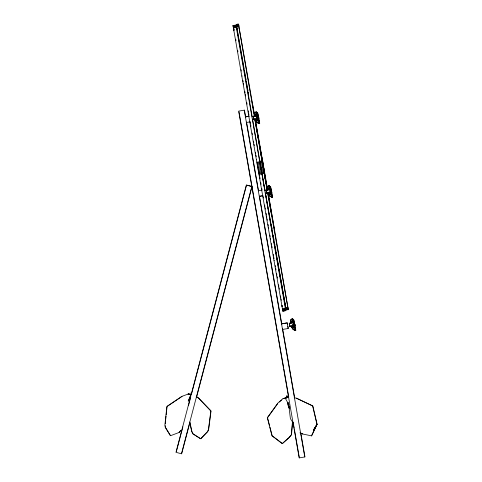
<?xml version="1.0" encoding="UTF-8"?>
<svg xmlns="http://www.w3.org/2000/svg" width="482" height="482" viewBox="0 0 482 482"><rect width="100%" height="100%" fill="white"/><g stroke="black" fill="none" stroke-linecap="round" stroke-linejoin="round"><path stroke-width="0.72" d="M287.893 402.572L287.868 404.663L289.339 408.7M288.091 402.572L288.067 404.663L289.29 408.025M292.454 421.72L291.315 434.734L289.134 437.439L282.205 443.603L272.005 435.891L267.329 417.719L277.963 402.982L282.994 398.638L286.501 397.831L284.29 398.355L285.928 398.12M292.652 421.72L291.514 434.734L289.333 437.439L282.404 443.603L275.288 438.042M267.371 187.034L267.396 187.908M267.57 187.034L267.594 187.908M267.709 187.01L267.739 187.92M165.254 423.642L165.567 420.653M165.73 419.165L166.049 416.177M166.206 414.689L166.525 411.7M166.682 410.212L167.001 407.224M191.173 394.372L191.444 392.764M255.785 114.668L255.882 114.355M255.984 114.668L256.081 114.355M291.905 321.627L292.002 321.313M292.104 321.627L292.2 321.313M190.776 394.348L191.179 392.758L191.511 392.776M176.358 451.616L182.877 426.853M188.438 405.736L190.715 397.096M191.697 393.354L246.543 185.064L252.032 186.51L196.421 397.71M181.461 453.791L251.833 186.51L246.344 185.064L175.966 452.345L181.66 453.791L189.902 422.473M254.821 113.174L255.562 112.155M255.02 113.174L255.177 112.752M267.371 187.04L268.082 186.058L269.438 185.859M267.57 187.04L268.829 185.865M188.191 401.108L190.589 395.276M188.39 401.108L190.523 395.927M257.858 120.072L257.695 120.295M268.329 188.323L268.582 187.95A0.615 0.615 0 0 1 269.125 187.847L269.83 189.631M311.456 435.891L316.909 424.214L312.631 405.946L296.334 398.198M294.219 397.771L296.532 398.198L312.83 405.946L317.108 424.214L311.655 435.891L302.551 433.975L299.943 432.794M313.378 430.299L315.451 426.721M313.921 429.703L315.65 426.721M313.396 430.275L316.909 424.214M313.945 429.667L317.108 424.214M255.587 114.21L255.671 116.023M255.882 114.361L256.081 114.12A0.639 0.639 0 0 1 256.641 114.017L257.111 114.174M256.081 114.361L256.279 114.12A0.639 0.639 0 0 1 256.84 114.017L256.984 114.077M291.706 321.169L291.791 322.982M292.002 321.319L292.2 321.078A0.639 0.639 0 0 1 292.761 320.982M292.2 321.319L292.399 321.078A0.639 0.639 0 0 1 292.815 320.958M277.734 403.573L267.528 417.719L269.589 425.714M267.865 186.606L268.45 185.998M268.064 186.606L269.028 185.865M292.062 318.982L290.953 319.759L290.827 321.024M291.098 319.723L291.351 319.367M179.075 432.408L180.72 430.462M180.919 430.462L179.274 432.408L170.405 435.752L165.272 427.401L164.892 425.136L166.88 406.477L181.865 396.379L188.167 394.053L190.318 394.336M269.854 194.264L269.98 194.312A0.681 0.681 0 0 0 270.48 194.21L270.673 194.029M292.303 325.748L292.562 327.145L293.014 327.429A0.681 0.681 0 0 0 293.514 327.332L293.833 326.904L293.448 324.82M255.587 114.216L255.695 114.107A0.615 0.615 0 0 1 256.237 114.005L256.942 115.788M255.894 114.107L255.894 114.114A0.615 0.615 0 0 1 256.436 114.005L257.141 115.788M268.673 188.058L268.781 187.95A0.615 0.615 0 0 1 269.324 187.847L269.673 187.926M291.706 321.175L291.815 321.066A0.615 0.615 0 0 1 292.357 320.976L293.062 322.747M291.905 321.175L292.014 321.066A0.615 0.615 0 0 1 292.556 320.976L292.815 321.114M279.277 402.018L281.518 400.084M293.815 327.248L293.713 327.332A0.681 0.681 0 0 1 293.213 327.429L292.857 327.236M255.43 112.414L256.141 112.023M291.194 319.421L291.682 319.114M291.55 319.373L292.261 318.982M167.079 406.477L182.063 396.379M286.212 397.813L284.723 398.265M285.422 398.114L282.994 398.638M284.488 398.355L286.151 397.963M286.585 396.108L286.892 396.035M254.418 119.156C256.773 119.162 259.202 118.831 257.786 116.072C257.515 113.746 249.019 117.319 257.713 115.716M254.141 116.108C259.575 113.927 258.207 116.319 258.834 118.198M254.351 116.162L256.99 115.668M254.755 119.373L258.714 118.632L258.485 117.421L258.569 117.855M271.42 190.414L271.191 189.209L267.04 190.004M269.016 189.637L271.197 189.263L271.264 189.637M267.317 193.053L271.119 192.288L270.908 191.149L271.113 192.282L270.529 189.149L266.715 189.854M267.841 193.216L271.8 192.475L271.571 191.27M293.767 322.319L293.966 323.398C294.562 319.879 284.416 325.326 293.767 322.319L294.345 325.398L290.538 326.115M290.26 323.061L294.424 322.325L294.653 323.53L294.43 322.38M290.875 326.332L294.833 325.591L294.616 324.404C295.267 328.007 293.773 319.885 294.454 323.53L294.231 322.38M252.188 116.831L236.578 26.263C235.053 23.335 239.976 23.534 238.897 26.624L254.755 116.385M236.288 24.552L238.439 24.1M236.276 24.48L238.451 24.172M232.987 25.606L235.885 25.022L285.736 310.655L282.826 311.167L232.975 25.534M236.337 24.769L236.403 25.13L238.548 24.757L238.488 24.395M233.029 25.823L235.933 25.317M233.089 26.191L235.999 25.679M236.403 25.13L236.487 25.63L238.632 25.257L238.548 24.757M233.18 26.685L236.084 26.179M236.578 26.263L238.741 25.883L238.632 25.257M233.288 27.311L236.192 26.805M244.073 68.589L236.734 27.004L238.867 26.631M233.421 28.058L236.325 27.552M233.728 29.842L234.089 29.782M233.734 29.884L234.095 29.818M233.758 29.992L234.113 29.932M233.788 30.173L234.144 30.113M241.819 76.048L242.151 75.987M252.116 102.033L254.61 116.072M245.428 116.897L248.923 116.283M245.627 116.897L249.122 116.283M246.404 122.494L250.098 121.88M256.418 159.717L256.755 159.663M261.461 170.652L263.618 170.273L263.431 169.206L261.268 169.586L259.822 161.247L261.985 160.874M256.84 162.247L259.744 161.741M256.984 163.097L259.894 162.591M260.129 163.037L262.292 162.657L262.594 164.344L262.859 165.856L260.684 166.224M257.147 164.037L260.057 163.531M260.304 164.049L262.467 163.669L263.431 169.206M257.328 165.049L260.232 164.543M257.37 165.296L257.725 165.236M260.491 165.115L262.654 164.742M257.515 166.115L260.419 165.609M257.617 166.7L257.972 166.633L258.063 167.17M257.707 167.23L260.611 166.718M257.804 167.784L258.159 167.724M260.882 167.35L263.039 166.971M257.9 168.351L260.81 167.838M258.099 169.465L261.003 168.965M258.189 170.001L258.545 169.935M258.28 170.508L258.635 170.441L258.454 169.405M258.292 170.58L261.196 170.074M258.358 170.971L258.72 170.911M258.479 171.652L261.383 171.14M264.967 190.492L261.636 171.664L263.799 171.285M258.653 172.664L261.563 172.152M261.798 172.598L263.961 172.225M258.816 173.598L261.726 173.092M261.949 173.448L264.112 173.074M258.967 174.448L261.871 173.942M264.961 175.629L260.413 150.27M258.316 190.739L262.009 190.131M259.292 196.337L262.786 195.722M259.491 196.337L262.985 195.722M274.487 229.956L268.034 192.981M274.035 260.642L274.366 260.587M281.856 305.588L282.211 305.528M281.922 305.962L282.277 305.901M281.976 306.275L282.332 306.215M282.018 306.522L282.374 306.462M265.359 192.716L285.675 307.588L287.838 307.209L288.29 309.733L268.167 192.902M282.386 308.637L285.296 308.131M285.675 307.588L285.808 308.329L287.971 307.956M282.518 309.384L285.422 308.878M279.036 268.932L285.916 308.956L288.079 308.582M282.627 310.01L285.531 309.504M285.916 308.956L286.007 309.456L288.17 309.076M285.832 308.323L286.073 309.818L288.236 309.438M282.711 310.51L285.621 310.004M286.073 309.818L288.284 309.661M282.777 310.872L285.681 310.366M282.813 311.089L285.724 310.583M281.548 323.856L287.145 322.88L288.122 328.471M281.747 323.856L287.344 322.88L287.585 324.278M282.524 329.453L288.32 328.471L287.953 326.374M191.312 392.776L191.643 392.764M256.153 112.083L254.876 112.463L254.508 114.065M292.67 318.976L290.995 319.421L290.628 321.024M188.673 394.168L189.89 394.168M272.107 196.945L270.155 196.373M272.047 197.277L272.625 197.319L270.691 186.938L269.239 185.853L270.288 186.54L270.589 187.396L272.426 197.319L271.673 197.204M294.779 330.025L295.339 330.062L294.797 327.115M295.279 330.393L295.858 330.429L293.924 320.054L292.472 318.97L293.231 319.319L293.821 320.506L295.659 330.429L294.906 330.321M188.872 394.168L187.968 394.053L191.547 394.529L188.498 394.143L190.324 394.457M259.358 123.44L257.912 122.88L256.773 121.711M271.872 197.204L272.246 197.289M294.978 330.031L292.526 328.694M295.478 330.399L294.177 330.043L292.942 329.013M256.352 112.011L257.605 113.095L259.539 123.47M268.842 185.919L269.769 186.263L270.342 187.402M292.074 319.036L293.002 319.379M257.093 120.47L256.442 120.181L256.183 118.789M257.527 120.735L257.057 120.434L256.792 118.988M257.195 120.687L257.328 120.735A0.705 0.705 0 0 0 257.593 120.729M269.655 194.264L269.781 194.312A0.681 0.681 0 0 0 270.282 194.21L270.601 193.788L270.342 192.396M258.497 123L257.792 122.723M271.3 197.084L271.872 197.21M271.029 196.728L270.354 196.373M271.499 197.09L269.257 195.252A4.248 4.248 0 0 1 268.89 194.535M294.261 329.845L292.99 328.989M294.177 330.037L294.731 330.206M300.792 433.089L302.75 433.975M256.966 120.428L256.737 120.277M257.394 120.693L256.858 120.434L256.593 118.988M269.655 194.276L269.07 192.631M271.143 196.933L269.908 195.897M294.375 330.043L293.14 329.013M196.222 396.511L198.608 398.018L211.032 410.971L208.64 429.583L207.742 431.595L200.783 438.783L193.083 433.866L191.914 431.523L190.004 422.738M196.62 396.885L198.409 398.018L210.833 410.971L208.441 429.583L207.543 431.595L200.584 438.783L192.884 433.866L191.715 431.523L189.649 422.009M256.882 112.42L255.954 112.077L257.159 113.125L259.021 123.103L257.593 122.723L256.406 121.735M269.227 186.028L270.047 186.968M292.869 319.09L293.231 319.325M292.46 319.144L293.279 320.084L295.141 330.062M274.692 437.578L272.203 435.891L269.962 427.173M257.153 122.295L257.466 122.53L256.87 122.03L258.057 123.085L259.738 123.47L257.9 113.541C257.846 111.197 253.96 111.824 254.707 114.065M270.161 194.475L269.679 192.836M269.962 194.475L269.48 192.836M270.354 196.379L269.492 195.578A4.416 4.416 0 0 1 268.938 194.415M270.155 196.379L269.058 195.252A4.248 4.248 0 0 1 268.552 194.15L268.299 192.758M293.074 329.254L293.387 329.489M293.279 327.507L292.773 325.236M293.08 327.507L292.574 325.236M256.364 121.35A4.416 4.416 0 0 0 256.575 121.717L257.093 122.368M293.002 319.367L293.574 320.518M255.864 120.313A4.248 4.248 0 0 0 256.37 121.416L256.605 121.741M256.575 121.711L256.822 122.06M255.412 118.915L255.665 120.313A4.248 4.248 0 0 0 256.171 121.416L256.406 121.741M292.725 328.7L292.49 328.369A4.248 4.248 0 0 1 291.984 327.266M292.526 328.7L292.291 328.369A4.248 4.248 0 0 1 291.785 327.266M293.225 423.045L290.393 418.635L288.73 404.561L285.772 399.06M293.14 321.241L293.496 322.82M292.917 321.217L293.261 322.747M165.838 427.998L170.236 435.156M287.941 402.723L288.929 404.561M257.4 112.698L257.605 113.101M257.165 112.728L257.454 113.559M259.334 144.269L262.341 161.434M287.585 397.523L287.182 395.939L286.694 396.035L286.489 397.752M286.983 395.939L287.386 397.523M264.082 172.243L264.901 176.786M270.047 186.962L271.908 196.945M286.115 310.04L286.025 309.45M267.649 193.27L271.601 192.475L271.372 191.27M289.971 326.254L290.092 326.537L290.001 326.049M253.906 119.241L253.972 119.578L253.833 118.837M253.11 116.403L253.448 118.162M266.793 193.083L266.859 193.421L266.709 192.583M289.23 323.362L289.465 324.591M258.406 118.361L258.201 117.283M270.613 188.86L270.95 190.306M294.815 324.404L295.032 325.591L294.803 324.38M293.96 322.265L294.044 322.693M294.213 324.657L294.351 325.404L294.122 324.241M253.098 116.325L253.213 116.927M258.623 118.186C259.141 120.066 256.611 110.089 258.768 117.855M271.709 192.029L271.8 192.469L271.191 189.209M271.221 190.414C270.583 187.04 271.8 193.541 271.511 192.029M294.321 324.241L294.514 325.236M266.365 192.179L266.552 193.198L266.425 192.487M266.1 190.77L265.944 189.944L266.407 192.396M258.003 117.283L258.081 117.674M258.304 115.367L258.912 118.626M258.515 116.548L258.31 115.421M258.316 116.548L258.111 115.421M258.075 116.56L258.424 118.439M258.141 116.885L258.219 117.307M257.641 115.306L258.225 118.439L258.153 118.03M257.774 116.048L257.846 116.439M270.727 189.149L271.318 192.288M294.424 322.325L295.032 325.585M294.339 324.266L294.472 324.988M293.761 322.265L294.351 325.404M253.291 117.319L253.369 117.741M253.412 117.994L253.52 118.554M266.178 191.161L266.257 191.583M289.489 324.699L289.64 325.513M289.411 324.278L289.531 324.952M257.587 114.282L257.858 115.758M258.135 117.222L258.816 120.898M271.155 191.8L271.975 196.21M257.454 118.554L257.713 119.952L257.394 120.373A0.681 0.681 0 0 1 256.894 120.458M255.984 114.662L256.255 116.114M255.785 114.662L256.056 116.114M269.143 189.956L269.167 187.968A0.639 0.639 0 0 1 269.727 187.86M254.984 114.794L255.249 116.24M268.944 189.956L268.968 187.968A0.639 0.639 0 0 1 269.528 187.86M254.833 114.752L255.092 116.15M269.269 192.631L269.528 194.029M254.508 114.059L254.894 116.15M268.299 188.468L268.558 189.866M268.498 192.758L268.751 194.156M267.396 187.902L267.781 189.992M253.821 118.741L253.881 119.09M253.478 118.337L253.665 119.355L253.532 118.644M290.628 321.018L291.014 323.109M291.532 325.874L291.785 327.272M289.598 325.296L289.784 326.314L289.658 325.603M271.065 189.637L270.998 189.263M294.032 322.675L293.966 322.319M266.721 192.686L266.769 192.933M289.459 323.53L289.387 323.115L289.441 323.434M239.355 29.306L239.193 28.414L239.421 29.673M287.314 304.16L287.537 305.419L287.386 304.528M236.487 25.63L236.734 27.004M237.192 29.679L237.03 28.787L237.258 30.053M285.23 304.907L285.368 305.763L265.492 193.372M255.412 120L263.22 164.235M262.768 161.609L264.437 171.176M260.268 149.468L254.888 119.132L256.412 127.748M261.877 158.548L261.63 157.138L261.907 158.831M271.258 212.755L271.517 214.189L267.799 192.884M265.564 180.834L265.937 182.853L256.472 128.333M267.124 190.119L263.244 168.085L261.075 168.477L261.636 171.664M267.649 192.993L287.838 307.209M244.338 69.986L245.519 76.74M245.778 78.138L246.043 79.705M246.302 81.103L246.567 82.669M246.826 84.067L247.483 87.857M247.742 89.254L248.007 90.821M248.266 92.219L248.531 93.785M249.712 100.37L249.971 101.937M261.425 170.399L261.69 171.881M261.949 173.363L262.214 174.846M262.473 176.328L263.13 180.033M263.389 181.515L263.654 182.997M263.913 184.479L264.961 190.408M263.299 164.627L263.582 166.302M255.086 119.024L267.528 190.312M260.75 152.68L267.317 190.444M265.528 180.636L265.239 178.961M235.728 39.199L235.987 40.681M237.674 50.321L237.927 51.803M241.036 69.595L241.295 71.083M242.928 80.428L243.187 81.916M243.44 83.392L243.705 84.88M244.862 91.538L245.127 93.038M245.38 94.496L245.639 95.978M246.802 102.642L247.067 104.16M248.224 110.788L248.489 112.312M248.742 113.752L249.007 115.276M250.164 121.898L250.429 123.434M250.682 124.856L250.941 126.338M252.104 133.002L252.375 134.556M253.526 141.148L253.797 142.708M254.038 144.112L254.315 145.672M255.46 152.258L255.737 153.83M255.978 155.216L256.237 156.698M257.418 163.464L257.677 164.952M258.84 171.622L259.099 173.104M259.358 174.586L259.617 176.069M259.828 177.268L260.087 178.75M260.78 182.744L261.057 184.317M261.768 188.39L262.027 189.872M263.19 196.542L263.449 198.024M264.666 204.983L264.925 206.465M265.13 207.664L265.389 209.146M266.088 213.14L266.353 214.677M266.558 215.822L266.817 217.304M267.07 218.786L267.329 220.268M268.028 224.257L268.293 225.781M268.498 226.938L268.757 228.42M269.92 235.096L270.179 236.578M270.438 238.06L270.697 239.542M271.39 243.537L271.655 245.037M271.86 246.218L272.119 247.7M273.282 254.369L273.595 256.141M273.8 257.334L274.059 258.822M275.222 265.492L275.481 266.974M275.74 268.456L275.999 269.938M276.65 273.649L276.909 275.132M277.168 276.614L277.427 278.096M278.59 284.766L278.849 286.248M279.108 287.736L279.367 289.218M280.53 295.888L280.789 297.37M281.048 298.852L281.307 300.334M245.615 116.819L244.446 110.149L238.656 111.125L299.177 457.9L304.967 456.924L300.834 433.21M246.519 122.006L258.545 190.914M259.449 196.102L281.819 324.29M282.597 328.736L294.623 397.644M244.247 110.149L304.769 456.924M238.982 111.866L283.597 367.501M283.856 368.983L288.772 397.138M293.164 422.334L294.201 428.263M294.46 429.745L299.376 457.9M263.967 168.513L267.685 190.022M262.051 159.524L262.274 160.825M270.077 206.212L270.601 209.086M270.649 209.236L271.095 212.044L270.486 208.278M265.931 182.497L264.124 172.038L264.72 175.641M262.292 162.657L262.13 161.723L259.967 162.097L260.232 163.555M238.741 25.883L254.351 116.451M254.707 118.596L262.521 163.922M271.396 224.516L271.655 225.998M271.884 227.402L272.137 228.884M273.312 235.638L273.571 237.12M273.8 238.524L274.053 240.006M274.722 243.796L274.975 245.284M275.204 246.682L275.487 248.248M275.71 249.652L275.999 251.212M276.222 252.616L276.481 254.098M276.638 254.924L276.891 256.406M277.12 257.81L277.403 259.37M277.626 260.774L278.807 267.534M260.515 165.193L260.605 165.7M252.544 118.976L259.822 161.247M264.757 175.46L266.528 185.763M264.226 173.11L264.13 172.526M165.187 425.702L165.471 427.401M262.19 160.554L263.015 165.296M263.395 167.814L263.63 169.248M289.104 406.043L289.369 408.26M256.189 120.964A4.416 4.416 0 0 1 256.05 120.566M256.171 121.41A4.248 4.248 0 0 1 255.665 120.307M292.701 328.682A4.416 4.416 0 0 1 292.17 327.531M257.593 120.367A0.681 0.681 0 0 1 257.093 120.458M256.37 121.41A4.248 4.248 0 0 1 255.864 120.307M292.893 328.676A4.416 4.416 0 0 1 292.508 327.923M269.667 195.565A4.416 4.416 0 0 1 269.275 194.818M256.322 117.144L256.882 117.216L256.322 117.144M269.209 190.986L269.769 191.059L269.209 190.986M292.441 324.103L293.002 324.175L292.441 324.103M266.239 190.101L266.311 190.529L266.239 190.101M290.291 326.537L290.188 326.031L290.291 326.537M290.248 326.308L290.188 326.001L290.248 326.314M270.559 189.312L270.733 190.288L270.559 189.312M294.55 325.404L294.261 323.844L294.544 325.398"/></g></svg>
